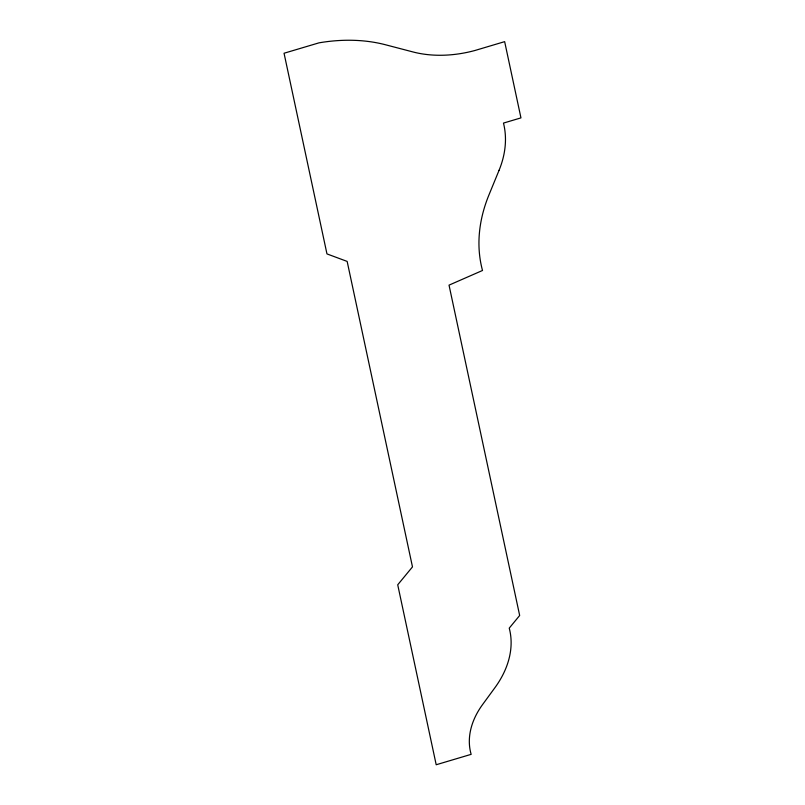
<?xml version="1.0" encoding="UTF-8"?>
<svg xmlns="http://www.w3.org/2000/svg" width="805" height="805" viewBox="0 0 805 805"><rect width="100%" height="100%" fill="white"/><g stroke="black" fill="none" stroke-linecap="round" stroke-linejoin="round"><path stroke-width="1.21" d="M499.05 170.338L488.987 194.84A200.817 141.75 -21.1 0 0 482.507 270.48L449.029 285.141L519.668 615.483L509.233 628.142A107.588 75.942 -21.1 0 1 494.844 687.802L482.668 704.445A88.168 62.237 -21.1 0 0 471.156 754.345L436.199 764.75L397.72 584.792L412.482 566.891L347.156 261.414L326.961 253.907L284.044 53.241L319.001 42.846A139.084 98.18 -21.1 0 1 385.434 44.748L412.945 51.943A102.758 72.531 -21.1 0 0 474.789 50.534L504.655 41.649L520.956 117.882L503.477 123.085A128.377 90.623 -21.1 0 1 499.05 170.338"/></g></svg>
